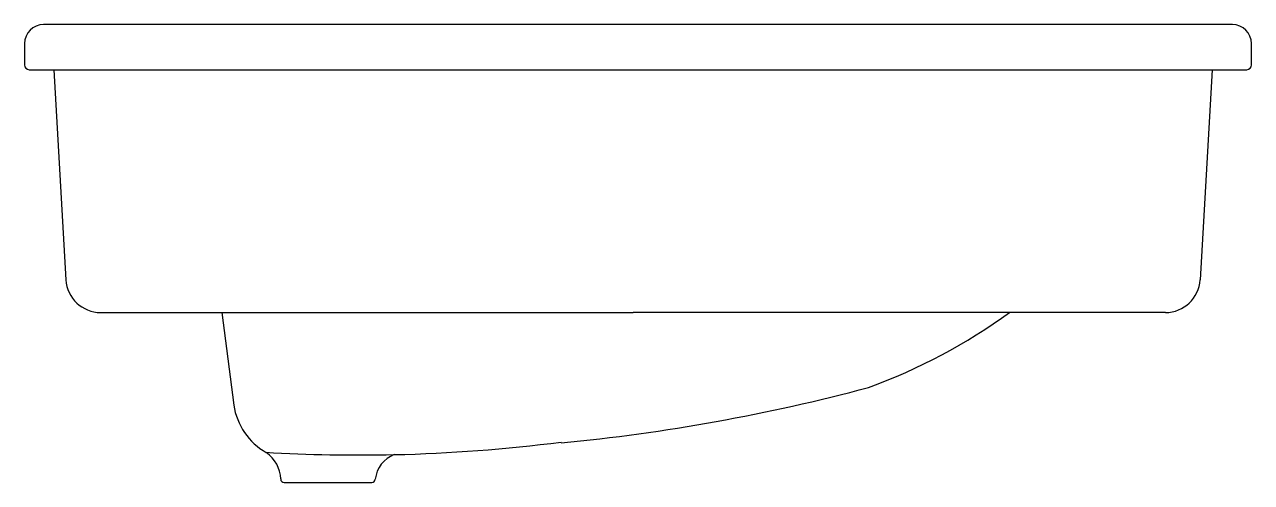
# Model space of a CAD drawing. Extents: x -846.684 to -846.17, y 500.059 to 500.251.
import ezdxf

# ---------------------------------------------------------------- set-up
doc = ezdxf.new("R2010")
doc.units = 0
doc.header["$LTSCALE"] = 50
doc.header["$MEASUREMENT"] = 0
doc.layers.add('A-PECAS', color=2, linetype='CONTINUOUS')

msp = doc.modelspace()

# ---------------------------------------------------------------- linework, layer by layer
at = {"layer": 'A-PECAS', "color": 2}
for p, q in [((-846.1783404557685, 500.2508042828898), (-846.6759934715805, 500.2508042828898)), ((-846.6839934715804, 500.2428042828898), (-846.6839934715804, 500.2338823611325)), ((-846.1703404557685, 500.2338823611325), (-846.1703404557685, 500.2428042828898)), ((-846.6717409964521, 500.2318823611325), (-846.6666543037195, 500.1439192888888)), ((-846.186740996452, 500.2318823611325), (-846.1918276891846, 500.1439192888888)), ((-846.6521074617336, 500.1301893535177), (-846.429240996452, 500.1301893535177)), ((-846.6014427885369, 500.1301893535177), (-846.5964055085419, 500.091399095672)), ((-846.2063745311705, 500.1301893535177), (-846.429240996452, 500.1301893535177)), ((-846.5752642738134, 500.0590072662001), (-846.5387090625959, 500.0590072662001))]:
    msp.add_line(p, q, dxfattribs=at)
at = {"layer": 'A-PECAS', "color": 1}
msp.add_line((-846.6819934715804, 500.2318823611325), (-846.1723404557684, 500.2318823611325), dxfattribs=at)
at = {"layer": 'A-PECAS', "color": 2}
for centre, radius, start, end in [((-846.6759934715805, 500.2428042828898), 0.008, 90, 180), ((-846.1783404557685, 500.2428042828898), 0.008, 0, 90), ((-846.6819934715804, 500.2338823611325), 0.002000000000002444, 179.9999999998046, 269.9999999997964), ((-846.1723404557684, 500.2338823611325), 0.002000000000002728, 270.0000000001995, 1.954436612550126e-10), ((-846.6521074617336, 500.1447604977453), 0.01457114422756829, 183.3095911723736, 270), ((-846.2063745311705, 500.1447604977453), 0.01457114422756829, 270, 356.6904088276265), ((-846.4150980307952, 500.3287715313568), 0.2449966522190397, 290.1739414813125, 305.8502407861728), ((-846.532996784996, 500.8541825064924), 0.782020890626061, 275.4011044855046, 284.9991789442838), ((-846.5688065754601, 500.095669743354), 0.02792739763881801, 188.7961622580344, 239.9042932563104), ((-846.5439354012334, 500.7368375710485), 0.6663237556420205, 271.2685230444035, 277.2909758087578), ((-846.5903997331333, 500.0601745085744), 0.01363911676617985, 1.2594620507444, 56.19141811278209), ((-846.5246973068513, 500.0589671713074), 0.01254015899092365, 110.9655727523338, 173.7024316926081), ((-846.5752642738134, 500.0605072662), 0.001499999999999427, 181.2594620509269, 270.0000000000542), ((-846.5386527420725, 500.0605072662001), 0.001500000000069122, 269.9999999962708, 353.7024316888354)]:
    msp.add_arc(centre, radius, start, end, dxfattribs=at)
at = {"layer": 'A-PECAS', "color": 1}
msp.add_arc((-846.5439354012334, 500.7368375710485), 0.6663237556420205, 266.6322223298583, 271.2685230444035, dxfattribs=at)

doc.saveas('drawing.dxf')
